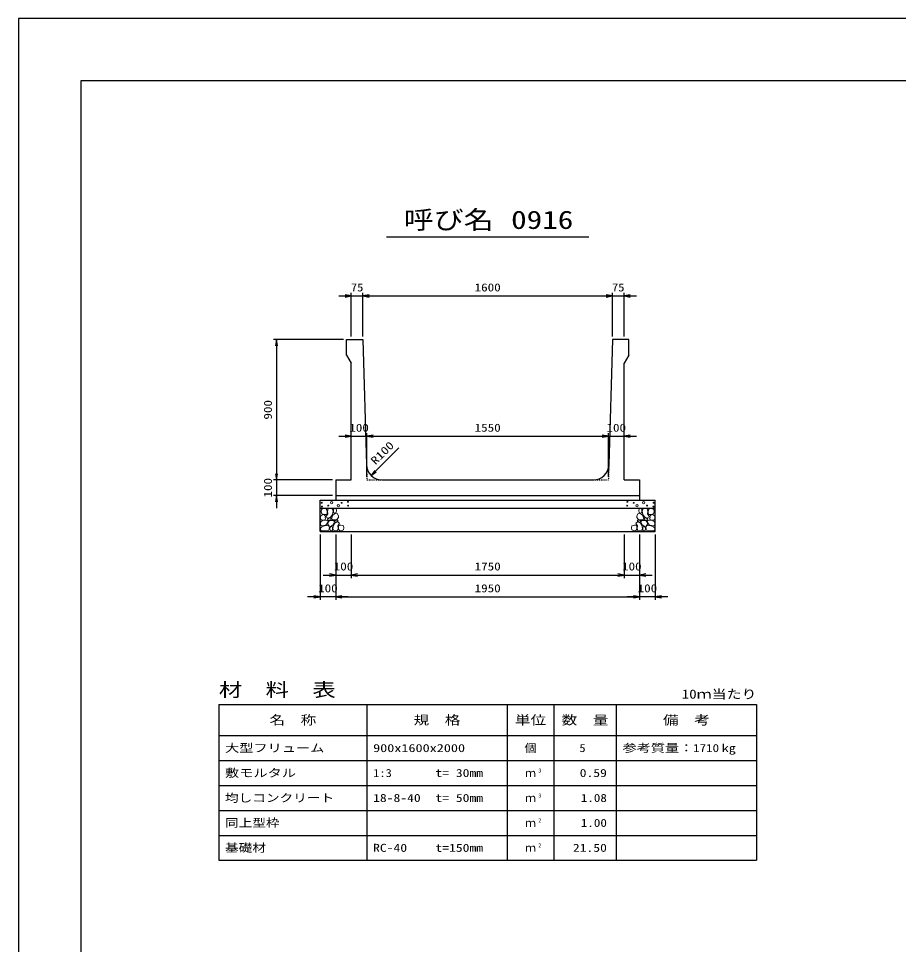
# Model space of a CAD drawing. Units: millimetres at full size. Extents: x 0 to 16820, y 0 to 11880.
# Drawn here: x 0 to 5646, y 5940 to 11880 of the extents above; entities that cross this region are included whole.
import ezdxf
from ezdxf.enums import TextEntityAlignment as Align

# ---------------------------------------------------------------- set-up
doc = ezdxf.new("R2010")
doc.units = ezdxf.units.MM
doc.linetypes.add('DASHED_SPACED', pattern=[12, 6, -6])
for name, color, linetype, lineweight in [('0_2', 7, 'Continuous', 25), ('D-DCR-HCHn', 4, 'Continuous', 9), ('D-MTR-FRAM', 7, 'Continuous', 25), ('D-MTR-LINE', 7, 'Continuous', 25), ('D-STR-DIM', 7, 'Continuous', 25), ('D-STR-STRn', 1, 'Continuous', 25), ('D-TTL', 2, 'Continuous', 25), ('D-TTL-TXT', 7, 'Continuous', 25)]:
    doc.layers.add(name, color=color, linetype=linetype, lineweight=lineweight)
doc.layers.add('D-MTR', color=7, linetype='Continuous')
doc.layers.add('D-MTR-TXT', color=7, linetype='Continuous')
doc.styles.add('ＭＳ ゴシック', font='')
doc.styles.get('ＭＳ ゴシック').set_extended_font_data('MS Gothic')

# ---------------------------------------------------------------- blocks, each defined once
blk = doc.blocks.new('open_arrow')
at = {"color": 0, "linetype": 'Continuous', "lineweight": -2}
blk.add_lwpolyline([(7.5, 1.25), (0, 0), (7.5, -1.25)], dxfattribs=at)

msp = doc.modelspace()

# ---------------------------------------------------------------- linework, layer by layer
at = {"layer": '0_2'}
for p, q in [((2035, 8570), (2035, 8290)), ((2135, 8570), (2135, 8290)), ((2135, 8570), (2135, 8290)), ((3885, 8570), (3885, 8290)), ((1955, 8310), (2215, 8310)), ((2135, 8310), (3885, 8310))]:
    msp.add_line(p, q, dxfattribs=at)
at = {"layer": 'D-DCR-HCHn'}
for points in [[(1973.399, 8733.696), (1957.796, 8737.163), (1943.928, 8730.228), (1942.194, 8714.626), (1945.661, 8702.491), (1962.997, 8697.29), (1975.132, 8697.29), (1980.333, 8705.958), (1980.333, 8725.028)], [(1987.267, 8735.429), (1982.067, 8719.827), (1983.8, 8702.491), (1971.665, 8683.421), (1987.267, 8674.753), (2004.603, 8683.421), (2015.005, 8697.29), (2018.472, 8719.827), (2015.005, 8731.962), (2004.603, 8737.163)], [(2020.206, 8731.962), (2020.206, 8711.159), (2028.874, 8705.958), (2037.542, 8711.159), (2039.275, 8723.294), (2037.542, 8733.696), (2025.407, 8737.163)], [(3999.794, 8731.962), (3999.794, 8711.159), (3991.126, 8705.958), (3982.458, 8711.159), (3980.725, 8723.294), (3982.458, 8733.696), (3994.593, 8737.163)], [(4032.733, 8735.429), (4037.933, 8719.827), (4036.2, 8702.491), (4048.335, 8683.421), (4032.733, 8674.753), (4015.397, 8683.421), (4004.995, 8697.29), (4001.528, 8719.827), (4004.995, 8731.962), (4015.397, 8737.163)], [(4046.601, 8733.696), (4062.204, 8737.163), (4076.072, 8730.228), (4077.806, 8714.626), (4074.339, 8702.491), (4057.003, 8697.29), (4044.868, 8697.29), (4039.667, 8705.958), (4039.667, 8725.028)], [(1940.46, 8690.356), (1935.26, 8674.753), (1942.194, 8664.352), (1959.53, 8662.618), (1971.366, 8667.699), (1966.464, 8679.954), (1969.932, 8686.889), (1962.997, 8693.823), (1952.596, 8697.29)], [(1990.735, 8674.753), (1982.067, 8667.819), (1985.534, 8662.618), (1997.669, 8662.618), (2002.87, 8664.352), (2006.337, 8671.286), (2001.136, 8676.487)], [(2016.739, 8693.823), (2008.071, 8673.02), (2015.005, 8664.352), (2035.808, 8664.352), (2044.476, 8667.819), (2053.144, 8679.954), (2053.144, 8690.356), (2044.476, 8704.224), (2034.074, 8705.958)], [(4003.261, 8693.823), (4011.929, 8673.02), (4004.995, 8664.352), (3984.192, 8664.352), (3975.524, 8667.819), (3966.856, 8679.954), (3966.856, 8690.356), (3975.524, 8704.224), (3985.926, 8705.958)], [(4029.265, 8674.753), (4037.933, 8667.819), (4034.466, 8662.618), (4022.331, 8662.618), (4017.13, 8664.352), (4013.663, 8671.286), (4018.864, 8676.487)], [(4079.54, 8690.356), (4084.74, 8674.753), (4077.806, 8664.352), (4060.47, 8662.618), (4048.634, 8667.699), (4053.536, 8679.954), (4050.068, 8686.889), (4057.003, 8693.823), (4067.404, 8697.29)], [(1973.366, 8632.757), (1986.208, 8652.019), (1984.603, 8656.834), (1966.946, 8661.65), (1950.894, 8660.045), (1939.658, 8650.414), (1938.052, 8639.177), (1939.658, 8627.941), (1952.499, 8624.731)], [(1979.787, 8592.627), (1991.023, 8597.443), (1994.234, 8613.494), (1987.813, 8624.731), (1976.577, 8627.941), (1962.13, 8626.336), (1946.078, 8619.915), (1938.052, 8610.284), (1938.052, 8599.048), (1942.868, 8592.627), (1962.13, 8594.232)], [(2018.311, 8632.757), (2026.337, 8652.019), (2019.916, 8660.045), (2000.654, 8660.045), (1992.628, 8656.834), (1984.603, 8645.598), (1984.603, 8635.967), (1992.628, 8623.125), (2002.259, 8621.52)], [(2015.101, 8597.443), (2015.101, 8616.705), (2007.075, 8621.52), (1999.049, 8616.705), (1997.444, 8605.469), (1999.049, 8595.837), (2010.285, 8592.627)], [(2045.599, 8594.232), (2050.415, 8608.679), (2048.81, 8624.731), (2060.046, 8642.388), (2045.599, 8650.414), (2029.548, 8642.388), (2019.916, 8629.546), (2016.706, 8608.679), (2019.916, 8597.443), (2029.548, 8592.627)], [(2042.389, 8650.414), (2050.415, 8656.834), (2047.204, 8661.65), (2035.968, 8661.65), (2031.153, 8660.045), (2027.942, 8653.624), (2032.758, 8648.808)], [(2058.441, 8595.837), (2072.887, 8592.627), (2085.729, 8599.048), (2087.334, 8613.494), (2084.124, 8624.731), (2068.072, 8629.546), (2056.836, 8629.546), (2052.02, 8621.52), (2052.02, 8603.863)], [(3961.559, 8595.837), (3947.113, 8592.627), (3934.271, 8599.048), (3932.666, 8613.494), (3935.876, 8624.731), (3951.928, 8629.546), (3963.164, 8629.546), (3967.98, 8621.52), (3967.98, 8603.863)], [(3974.401, 8594.232), (3969.585, 8608.679), (3971.19, 8624.731), (3959.954, 8642.388), (3974.401, 8650.414), (3990.452, 8642.388), (4000.084, 8629.546), (4003.294, 8608.679), (4000.084, 8597.443), (3990.452, 8592.627)], [(3977.611, 8650.414), (3969.585, 8656.834), (3972.796, 8661.65), (3984.032, 8661.65), (3988.847, 8660.045), (3992.058, 8653.624), (3987.242, 8648.808)], [(4001.689, 8632.757), (3993.663, 8652.019), (4000.084, 8660.045), (4019.346, 8660.045), (4027.372, 8656.834), (4035.397, 8645.598), (4035.397, 8635.967), (4027.372, 8623.125), (4017.741, 8621.52)], [(4004.899, 8597.443), (4004.899, 8616.705), (4012.925, 8621.52), (4020.951, 8616.705), (4022.556, 8605.469), (4020.951, 8595.837), (4009.715, 8592.627)], [(4040.213, 8592.627), (4028.977, 8597.443), (4025.766, 8613.494), (4032.187, 8624.731), (4043.423, 8627.941), (4057.87, 8626.336), (4073.922, 8619.915), (4081.948, 8610.284), (4081.948, 8599.048), (4077.132, 8592.627), (4057.87, 8594.232)], [(4046.634, 8632.757), (4033.792, 8652.019), (4035.397, 8656.834), (4053.054, 8661.65), (4069.106, 8660.045), (4080.342, 8650.414), (4081.948, 8639.177), (4080.342, 8627.941), (4067.501, 8624.731)]]:
    msp.add_lwpolyline(points, close=True, dxfattribs=at)
for centre, radius in [((1945.727, 8773.955), 3), ((1946.869, 8748.91), 3), ((1987.292, 8755.752), 3), ((2008.336, 8773.955), 7.5), ((2051.664, 8754.961), 7.5), ((2072.708, 8773.164), 3), ((2113.131, 8780.006), 3), ((2114.273, 8754.961), 3), ((3905.727, 8754.961), 3), ((3906.869, 8780.006), 3), ((3947.292, 8773.164), 3), ((3968.336, 8754.961), 7.5), ((4011.664, 8773.955), 7.5), ((4032.708, 8755.752), 3), ((4073.131, 8748.91), 3), ((4074.273, 8773.955), 3)]:
    msp.add_circle(centre, radius, dxfattribs=at)
at = {"layer": 'D-MTR-FRAM'}
for p, q in [((1285, 7480), (4735, 7480)), ((1285, 7480), (1285, 6480)), ((4735, 7480), (4735, 6480)), ((1285, 6480), (4735, 6480))]:
    msp.add_line(p, q, dxfattribs=at)
at = {"layer": 'D-MTR-LINE'}
for p, q in [((2235, 7480), (2235, 6480)), ((3135, 7480), (3135, 6480)), ((3435, 7480), (3435, 6480)), ((3835, 7480), (3835, 6480)), ((1285, 7280), (4735, 7280)), ((1285, 7120), (4735, 7120)), ((1285, 6960), (4735, 6960)), ((1285, 6800), (4735, 6800)), ((1285, 6640), (4735, 6640))]:
    msp.add_line(p, q, dxfattribs=at)
at = {"layer": 'D-STR-DIM'}
for p, q in [((2055, 10100), (2290, 10100)), ((2135, 9840), (2135, 10120)), ((2210, 9840), (2210, 10120)), ((2210, 9840), (2210, 10120)), ((2210, 10100), (3810, 10100)), ((3730, 10100), (3965, 10100)), ((3810, 9840), (3810, 10120)), ((3810, 9840), (3810, 10120)), ((3885, 9840), (3885, 10120)), ((2085, 9820), (1635, 9820)), ((1655, 9820), (1655, 8920)), ((2235, 8940), (2235, 9220)), ((2235, 8940), (2235, 9220)), ((3785, 8940), (3785, 9220)), ((3785, 8940), (3785, 9220)), ((2055, 9200), (2315, 9200)), ((2235, 9200), (3785, 9200)), ((3705, 9200), (3965, 9200)), ((2262.539, 8948.314), (2439.315, 9125.091)), ((1655, 9000), (1655, 8740)), ((2015, 8920), (1635, 8920)), ((2015, 8920), (1635, 8920)), ((2015, 8820), (1635, 8820)), ((1935, 8570), (1935, 8150)), ((2035, 8570), (2035, 8150)), ((2035, 8570), (2035, 8150)), ((3885, 8570), (3885, 8290)), ((3985, 8570), (3985, 8150)), ((3985, 8570), (3985, 8150)), ((3985, 8570), (3985, 8290)), ((4085, 8570), (4085, 8150)), ((3805, 8310), (4065, 8310)), ((2115, 8170), (1855, 8170)), ((2035, 8170), (3985, 8170)), ((4165, 8170), (3905, 8170))]:
    msp.add_line(p, q, dxfattribs=at)
at = {"layer": 'D-STR-STRn'}
for p, q in [((2105, 9820), (2210, 9820)), ((2105, 9720), (2105, 9820)), ((2210, 9820), (2232.299, 9017.223)), ((3810, 9820), (3787.701, 9017.223)), ((3915, 9820), (3810, 9820)), ((3915, 9720), (3915, 9820)), ((2105, 9720), (2135, 9670)), ((3915, 9720), (3885, 9670)), ((2135, 8920), (2135, 9670)), ((3885, 8920), (3885, 9670)), ((2035, 8920), (2035, 8820)), ((2035, 8920), (2135, 8920)), ((2332.261, 8920), (3687.739, 8920)), ((3885, 8920), (3985, 8920)), ((3985, 8920), (3985, 8820)), ((2035, 8820), (3985, 8820)), ((2035, 8820), (2035, 8790)), ((3985, 8820), (3985, 8790)), ((1935, 8590), (1935, 8790)), ((1935, 8790), (4085, 8790)), ((1935, 8740), (4085, 8740)), ((4085, 8590), (4085, 8790)), ((1935, 8590), (4085, 8590))]:
    msp.add_line(p, q, dxfattribs=at)
at = {"layer": 'D-STR-STRn', "color": 2, "linetype": 'DASHED_SPACED'}
for p, q in [((2232.299, 9017.223), (2235, 8920)), ((3787.701, 9017.223), (3785, 8920)), ((2235, 8920), (2332.261, 8920)), ((3687.739, 8920), (3785, 8920))]:
    msp.add_line(p, q, dxfattribs=at)
at = {"layer": 'D-STR-STRn'}
for centre, start, end in [((2332.261, 9020), 181.59114, 270), ((3687.739, 9020), 270, 358.40886)]:
    msp.add_arc(centre, 100, start, end, dxfattribs=at)
at = {"layer": 'D-TTL'}
for points in [[(0, 0), (16820, 0), (16820, 11880), (0, 11880)], [(400, 400), (16420, 400), (16420, 11480), (400, 11480)]]:
    msp.add_lwpolyline(points, close=True, dxfattribs=at)
at = {"layer": 'D-TTL-TXT'}
msp.add_line((2360, 10480), (3660, 10480), dxfattribs=at)

# ---------------------------------------------------------------- block references
at = {"layer": '0_2', "xscale": 5.33, "yscale": 5.33, "rotation": 180}
for p in [(2035, 8310), (3885, 8310)]:
    msp.add_blockref('open_arrow', p, dxfattribs=at)
at = {"layer": '0_2', "xscale": 5.33, "yscale": 5.33}
msp.add_blockref('open_arrow', (2135, 8310), dxfattribs=at)
msp.add_blockref('open_arrow', (2135, 8310), dxfattribs=at)
at = {"layer": 'D-STR-DIM', "xscale": 5.33, "yscale": 5.33}
for p, rotation in [((2135, 10100), 180), ((3810, 10100), 180), ((3810, 10100), 180), ((1655, 9820), 270), ((2135, 9200), 180), ((3785, 9200), 180), ((3785, 9200), 180), ((2262.539, 8948.314), 45), ((1655, 8920), 90), ((1655, 8920), 90), ((1655, 8820), 270), ((3885, 8310), 180), ((1935, 8170), 180), ((3985, 8170), 180), ((3985, 8170), 180)]:
    msp.add_blockref('open_arrow', p, dxfattribs=dict(at, rotation=rotation))
for p in [(2210, 10100), (2210, 10100), (3885, 10100), (2235, 9200), (2235, 9200), (3885, 9200), (3985, 8310), (2035, 8170), (2035, 8170), (4085, 8170)]:
    msp.add_blockref('open_arrow', p, dxfattribs=at)

# ---------------------------------------------------------------- texts
at = {"layer": '0_2', "style": 'ＭＳ ゴシック', "width": 1.2}
for s, p in [('100', (2085, 8365)), ('1750', (3010, 8365))]:
    msp.add_text(s, height=51.32, dxfattribs=at).set_placement(p, align=Align.MIDDLE_CENTER)
at = {"layer": 'D-MTR', "style": 'ＭＳ ゴシック', "width": 1.25}
msp.add_text('材\u3000料\u3000表', height=87.98, dxfattribs=at).set_placement((1285, 7504), align=Align.BOTTOM_LEFT)
at = {"layer": 'D-MTR', "style": 'ＭＳ ゴシック', "width": 1.2}
msp.add_text('10ｍ当たり', height=58.65, dxfattribs=at).set_placement((4735, 7499.333), align=Align.BOTTOM_RIGHT)
at = {"layer": 'D-MTR-TXT', "style": 'ＭＳ ゴシック'}
for s, height, width, p in [('名\u3000称', 58.65, 1.25, (1760, 7380)), ('規\u3000格', 58.65, 1.25, (2685, 7380)), ('単位', 58.65, 1.25, (3285, 7380)), ('数\u3000量', 58.65, 1.25, (3635, 7380)), ('備\u3000考', 58.65, 1.25, (4285, 7380)), ('個', 51.32, 1.1, (3285, 7200))]:
    msp.add_text(s, height=height, dxfattribs=dict(at, width=width)).set_placement(p, align=Align.MIDDLE_CENTER)
for s, width, p in [('大型フリューム', 1.3, (1325, 7200)), ('900x1600x2000', 1.3, (2275, 7200)), ('参考質量：    kg', 1.3, (3875, 7200)), ('敷モルタル', 1.3, (1325, 7040)), ('1:3', 1.15, (2275, 7040)), ('t= 30mm', 1.25, (2675, 7040)), ('均しコンクリート', 1.25, (1325, 6880)), ('18-8-40', 1.25, (2275, 6880)), ('t= 50mm', 1.25, (2675, 6880)), ('同上型枠', 1.25, (1325, 6720)), ('基礎材', 1.25, (1325, 6560)), ('RC-40', 1.25, (2275, 6560)), ('t=150mm', 1.25, (2675, 6560))]:
    msp.add_text(s, height=51.32, dxfattribs=dict(at, width=width)).set_placement(p, align=Align.MIDDLE_LEFT)
for s, width, p in [('5', 1.15, (3638.553, 7200)), ('1710', 1.2, (4495, 7200)), ('0.59', 1.25, (3775, 7040)), ('1.08', 1.2, (3775, 6880)), ('1.00', 1.2, (3775, 6720)), ('21.50', 1.25, (3775, 6560))]:
    msp.add_text(s, height=51.32, dxfattribs=dict(at, width=width)).set_placement(p, align=Align.MIDDLE_RIGHT)
for p in [(3285, 7040), (3285, 6880), (3285, 6720), (3285, 6560)]:
    msp.add_text('ｍ', height=51.32, dxfattribs=at).set_placement(p, align=Align.MIDDLE_CENTER)
at = {"layer": 'D-MTR-TXT', "style": 'ＭＳ ゴシック', "width": 1.15}
for s, p in [('3', (3335, 7035.333)), ('3', (3335, 6875.333)), ('2', (3335, 6715.333)), ('2', (3335, 6555.333))]:
    msp.add_text(s, height=25.66, dxfattribs=at).set_placement(p, align=Align.BOTTOM_LEFT)
at = {"layer": 'D-STR-DIM', "style": 'ＭＳ ゴシック'}
for s, width, p in [('75', 1.15, (2172.5, 10155)), ('1600', 1.2, (3010, 10155)), ('75', 1.15, (3847.5, 10155)), ('100', 1.2, (2185, 9255)), ('1550', 1.2, (3010, 9255)), ('100', 1.2, (3835, 9255)), ('100', 1.2, (3935, 8365)), ('100', 1.2, (1985, 8225)), ('1950', 1.2, (3010, 8225)), ('100', 1.2, (4035, 8225))]:
    msp.add_text(s, height=51.32, dxfattribs=dict(at, width=width)).set_placement(p, align=Align.MIDDLE_CENTER)
at = {"layer": 'D-STR-DIM', "style": 'ＭＳ ゴシック', "width": 1.2}
for s, p in [('900', (1600, 9370)), ('100', (1600, 8870))]:
    msp.add_text(s, height=51.32, rotation=90, dxfattribs=at).set_placement(p, align=Align.MIDDLE_CENTER)
at = {"layer": 'D-STR-DIM', "style": 'ＭＳ ゴシック', "width": 1.25}
msp.add_text('R100', height=51.32, rotation=45, dxfattribs=at).set_placement((2301.479, 9002.339), align=Align.BOTTOM_LEFT)
at = {"layer": 'D-TTL-TXT', "style": 'ＭＳ ゴシック'}
for s, width, p in [('呼び名', 1.2, (2760, 10495)), ('0916', 1.25, (3360, 10495))]:
    msp.add_text(s, height=117.3, dxfattribs=dict(at, width=width)).set_placement(p, align=Align.BOTTOM_CENTER)

doc.saveas('drawing.dxf')
